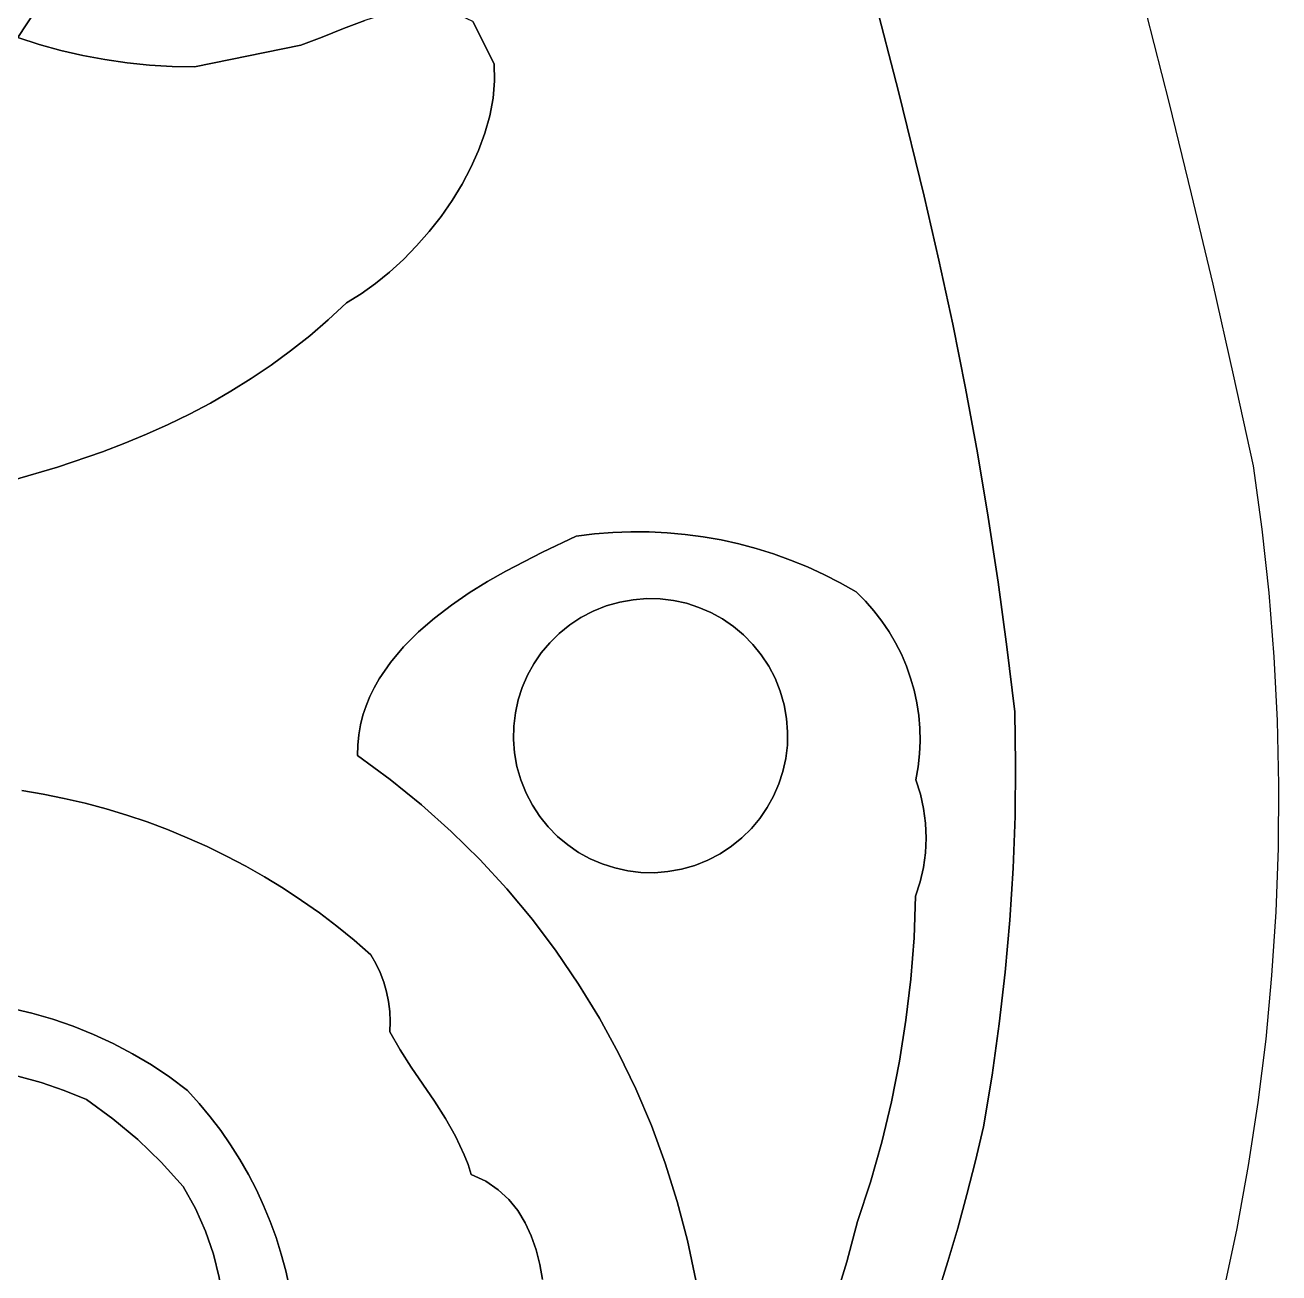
# Model space of a CAD drawing. Header units: inches. Extents: x 37.5 to 70.3, y 17.4 to 61.6.
# Drawn here: x 63.16 to 67.244, y 22.368 to 26.433 of the extents above; entities that cross this region are included whole.
import ezdxf

# ---------------------------------------------------------------- set-up
doc = ezdxf.new("R2010")
doc.units = ezdxf.units.IN
doc.layers.add('SURFACES_FOR_SKETCHUP', color=7, linetype='Continuous')

msp = doc.modelspace()

# ---------------------------------------------------------------- linework, layer by layer
at = {"layer": 'SURFACES_FOR_SKETCHUP'}
for points, invisible_edges in [([(63.8091, 27.4132), (63.0952, 27.3352), (63.1359, 26.3929)], 3), ([(63.8091, 27.4132), (63.1359, 26.3929), (63.2058, 26.3704)], 8), ([(63.2058, 26.3704), (63.2765, 26.3509), (63.8091, 27.4132)], 10), ([(63.3479, 26.3344), (63.8091, 27.4132), (63.2765, 26.3509)], 3), ([(63.3479, 26.3344), (63.4199, 26.3209), (63.8091, 27.4132)], 10), ([(63.4199, 26.3209), (63.4924, 26.3105), (63.8091, 27.4132)], 10), ([(63.4924, 26.3105), (63.5653, 26.3032), (63.8091, 27.4132)], 10), ([(63.6386, 26.299), (63.8091, 27.4132), (63.5653, 26.3032)], 3), ([(63.6386, 26.299), (63.712, 26.2979), (63.8091, 27.4132)], 10), ([(64.0581, 26.3678), (63.8091, 27.4132), (63.712, 26.2979)], 3), ([(63.8091, 27.4132), (64.0581, 26.3678), (64.305, 27.2265)], 11), ([(64.1279, 26.3942), (64.305, 27.2265), (64.0581, 26.3678)], 3), ([(64.305, 27.2265), (64.1279, 26.3942), (64.3325, 27.1936)], 3), ([(64.1972, 26.4223), (64.3325, 27.1936), (64.1279, 26.3942)], 3), ([(64.3325, 27.1936), (64.1972, 26.4223), (64.3629, 27.1637)], 3), ([(64.2662, 26.4488), (64.3629, 27.1637), (64.1972, 26.4223)], 3), ([(64.6883, 26.307), (64.884, 27.1169), (64.6179, 26.4447)], 3), ([(64.6883, 26.307), (65.8255, 26.8973), (64.884, 27.1169)], 11), ([(65.8255, 26.8973), (64.6883, 26.307), (65.9173, 26.5579)], 3), ([(64.6892, 26.2513), (65.9173, 26.5579), (64.6883, 26.307)], 3), ([(65.9173, 26.5579), (64.6892, 26.2513), (66.005, 26.2174)], 3), ([(66.005, 26.2174), (66.8126, 26.4709), (65.9173, 26.5579)], 3), ([(64.3353, 26.4706), (64.2662, 26.4488), (64.6577, 26.0813)], 10), ([(64.3699, 26.4787), (64.3353, 26.4706), (64.6735, 26.1381)], 10), ([(64.6577, 26.0813), (64.6735, 26.1381), (64.3353, 26.4706)], 10), ([(64.4047, 26.4843), (64.3699, 26.4787), (64.6841, 26.1949)], 10), ([(64.6735, 26.1381), (64.6841, 26.1949), (64.3699, 26.4787)], 10), ([(64.4396, 26.4871), (64.4047, 26.4843), (64.6841, 26.1949)], 10), ([(64.6841, 26.1949), (64.6892, 26.2513), (64.4396, 26.4871)], 10), ([(64.4747, 26.4867), (64.4396, 26.4871), (64.6892, 26.2513)], 10), ([(64.4747, 26.4867), (64.6892, 26.2513), (64.5101, 26.4827)], 3), ([(64.5101, 26.4827), (64.6892, 26.2513), (64.5457, 26.4746)], 3), ([(64.5817, 26.4621), (64.5457, 26.4746), (64.6883, 26.307)], 10), ([(64.6883, 26.307), (64.5457, 26.4746), (64.6892, 26.2513)], 3), ([(66.8126, 26.4709), (66.005, 26.2174), (66.8874, 26.1775)], 3), ([(64.2662, 26.4488), (64.1972, 26.4223), (64.6371, 26.0249)], 10), ([(64.6371, 26.0249), (64.6577, 26.0813), (64.2662, 26.4488)], 10), ([(64.6883, 26.307), (64.6179, 26.4447), (64.5817, 26.4621)], 8), ([(63.2058, 26.3704), (63.1359, 26.3929), (63.0617, 26.407)], 8), ([(63.2058, 26.3704), (63.0617, 26.407), (63.1164, 24.9501)], 11), ([(64.1279, 26.3942), (64.0581, 26.3678), (64.5148, 25.81)], 10), ([(64.1972, 26.4223), (64.1279, 26.3942), (64.5832, 25.9146)], 10), ([(64.5506, 25.8614), (64.5832, 25.9146), (64.1279, 26.3942)], 10), ([(64.5148, 25.81), (64.5506, 25.8614), (64.1279, 26.3942)], 10), ([(64.6121, 25.9692), (64.6371, 26.0249), (64.1972, 26.4223)], 10), ([(64.5832, 25.9146), (64.6121, 25.9692), (64.1972, 26.4223)], 10), ([(63.1164, 24.9501), (63.2656, 24.9934), (63.2058, 26.3704)], 10), ([(63.2765, 26.3509), (63.2058, 26.3704), (63.2656, 24.9934)], 10), ([(63.2656, 24.9934), (63.4121, 25.0432), (63.2765, 26.3509)], 10), ([(63.3479, 26.3344), (63.2765, 26.3509), (63.4121, 25.0432)], 10), ([(64.0581, 26.3678), (63.712, 26.2979), (64.2067, 25.5288)], 10), ([(64.4762, 25.7606), (64.5148, 25.81), (64.0581, 26.3678)], 10), ([(64.3472, 25.6289), (64.3919, 25.6697), (64.0581, 26.3678)], 10), ([(64.2541, 25.5581), (64.3011, 25.5915), (64.0581, 26.3678)], 10), ([(64.2067, 25.5288), (64.2541, 25.5581), (64.0581, 26.3678)], 10), ([(64.3919, 25.6697), (64.4351, 25.7138), (64.0581, 26.3678)], 10), ([(64.3011, 25.5915), (64.3472, 25.6289), (64.0581, 26.3678)], 10), ([(64.4351, 25.7138), (64.4762, 25.7606), (64.0581, 26.3678)], 10), ([(63.4121, 25.0432), (63.4842, 25.0709), (63.3479, 26.3344)], 10), ([(63.4199, 26.3209), (63.3479, 26.3344), (63.4842, 25.0709)], 10), ([(63.5554, 25.1004), (63.6257, 25.1321), (63.4199, 26.3209)], 10), ([(63.4842, 25.0709), (63.5554, 25.1004), (63.4199, 26.3209)], 10), ([(63.4924, 26.3105), (63.4199, 26.3209), (63.6257, 25.1321)], 10), ([(63.6951, 25.1659), (63.7634, 25.202), (63.4924, 26.3105)], 10), ([(63.6257, 25.1321), (63.6951, 25.1659), (63.4924, 26.3105)], 10), ([(63.5653, 26.3032), (63.4924, 26.3105), (63.7634, 25.202)], 10), ([(63.8305, 25.2406), (63.8965, 25.2816), (63.5653, 26.3032)], 10), ([(63.7634, 25.202), (63.8305, 25.2406), (63.5653, 26.3032)], 10), ([(63.6386, 26.299), (63.5653, 26.3032), (63.8965, 25.2816)], 10), ([(63.8965, 25.2816), (63.9613, 25.3253), (63.6386, 26.299)], 10), ([(63.712, 26.2979), (63.6386, 26.299), (63.9613, 25.3253)], 10), ([(64.0869, 25.4211), (64.1475, 25.4734), (63.712, 26.2979)], 10), ([(63.9613, 25.3253), (64.0248, 25.3718), (63.712, 26.2979)], 10), ([(64.0248, 25.3718), (64.0869, 25.4211), (63.712, 26.2979)], 10), ([(64.1475, 25.4734), (64.2067, 25.5288), (63.712, 26.2979)], 10), ([(64.6841, 26.1949), (66.005, 26.2174), (64.6892, 26.2513)], 3), ([(66.005, 26.2174), (64.6577, 26.0813), (66.0888, 25.8758)], 3), ([(64.6577, 26.0813), (66.005, 26.2174), (64.6735, 26.1381)], 3), ([(64.6735, 26.1381), (66.005, 26.2174), (64.6841, 26.1949)], 3), ([(66.0888, 25.8758), (66.8874, 26.1775), (66.005, 26.2174)], 3), ([(66.8874, 26.1775), (66.0888, 25.8758), (66.9597, 25.8835)], 3), ([(64.6371, 26.0249), (66.0888, 25.8758), (64.6577, 26.0813)], 3), ([(64.6121, 25.9692), (66.0888, 25.8758), (64.6371, 26.0249)], 3), ([(64.6121, 25.9692), (64.5832, 25.9146), (65.2514, 24.7795)], 10), ([(65.2514, 24.7795), (66.1367, 25.6678), (64.6121, 25.9692)], 11), ([(66.0888, 25.8758), (64.6121, 25.9692), (66.1367, 25.6678)], 3), ([(64.5832, 25.9146), (64.5506, 25.8614), (65.1924, 24.7823)], 10), ([(65.1924, 24.7823), (65.2514, 24.7795), (64.5832, 25.9146)], 10), ([(64.5506, 25.8614), (64.5148, 25.81), (65.1332, 24.7826)], 10), ([(65.1332, 24.7826), (65.1924, 24.7823), (64.5506, 25.8614)], 10), ([(66.1367, 25.6678), (66.9597, 25.8835), (66.0888, 25.8758)], 3), ([(66.1815, 25.4592), (66.9597, 25.8835), (66.1367, 25.6678)], 3), ([(66.9597, 25.8835), (66.1815, 25.4592), (67.0294, 25.5889)], 3), ([(64.5148, 25.81), (64.4762, 25.7606), (65.0146, 24.7757)], 10), ([(65.0739, 24.7804), (65.1332, 24.7826), (64.5148, 25.81)], 10), ([(65.0146, 24.7757), (65.0739, 24.7804), (64.5148, 25.81)], 10), ([(64.4762, 25.7606), (64.4351, 25.7138), (64.9554, 24.7684)], 10), ([(64.9554, 24.7684), (65.0146, 24.7757), (64.4762, 25.7606)], 10), ([(64.4351, 25.7138), (64.3919, 25.6697), (64.9554, 24.7684)], 10), ([(64.3919, 25.6697), (64.3472, 25.6289), (64.9554, 24.7684)], 10), ([(65.3102, 24.7741), (66.1367, 25.6678), (65.2514, 24.7795)], 3), ([(65.3686, 24.7663), (66.1367, 25.6678), (65.3102, 24.7741)], 3), ([(66.1367, 25.6678), (65.3686, 24.7663), (66.1815, 25.4592)], 3), ([(64.3011, 25.5915), (64.8447, 24.7159), (64.3472, 25.6289)], 3), ([(64.9554, 24.7684), (64.3472, 25.6289), (64.8447, 24.7159)], 3), ([(64.2541, 25.5581), (64.8447, 24.7159), (64.3011, 25.5915)], 3), ([(66.2232, 25.25), (67.0294, 25.5889), (66.1815, 25.4592)], 3), ([(67.0294, 25.5889), (66.2232, 25.25), (67.0965, 25.2936)], 3), ([(64.2541, 25.5581), (64.2067, 25.5288), (64.1475, 25.4734)], 8), ([(64.1475, 25.4734), (64.7261, 24.6544), (64.2541, 25.5581)], 11), ([(64.8447, 24.7159), (64.2541, 25.5581), (64.7261, 24.6544)], 3), ([(64.0869, 25.4211), (64.666, 24.6201), (64.1475, 25.4734)], 3), ([(64.7261, 24.6544), (64.1475, 25.4734), (64.666, 24.6201)], 3), ([(65.4267, 24.756), (66.1815, 25.4592), (65.3686, 24.7663)], 3), ([(65.4842, 24.7432), (66.1815, 25.4592), (65.4267, 24.756)], 3), ([(65.5412, 24.728), (66.1815, 25.4592), (65.4842, 24.7432)], 3), ([(66.1815, 25.4592), (65.5412, 24.728), (66.2232, 25.25)], 3), ([(64.0248, 25.3718), (64.6065, 24.5832), (64.0869, 25.4211)], 3), ([(64.666, 24.6201), (64.0869, 25.4211), (64.6065, 24.5832)], 3), ([(63.9613, 25.3253), (64.5486, 24.5436), (64.0248, 25.3718)], 3), ([(64.6065, 24.5832), (64.0248, 25.3718), (64.5486, 24.5436)], 3), ([(63.8965, 25.2816), (64.4931, 24.5013), (63.9613, 25.3253)], 3), ([(64.5486, 24.5436), (63.9613, 25.3253), (64.4931, 24.5013)], 3), ([(63.8305, 25.2406), (64.4409, 24.4562), (63.8965, 25.2816)], 3), ([(64.4931, 24.5013), (63.8965, 25.2816), (64.4409, 24.4562)], 3), ([(66.2617, 25.0401), (67.0965, 25.2936), (66.2232, 25.25)], 3), ([(67.0965, 25.2936), (66.2617, 25.0401), (67.1611, 24.9977)], 3), ([(63.7634, 25.202), (64.3929, 24.4082), (63.8305, 25.2406)], 3), ([(64.4409, 24.4562), (63.8305, 25.2406), (64.3929, 24.4082)], 3), ([(65.5975, 24.7104), (66.2232, 25.25), (65.5412, 24.728)], 3), ([(65.6531, 24.6904), (66.2232, 25.25), (65.5975, 24.7104)], 3), ([(66.2232, 25.25), (65.6531, 24.6904), (66.2617, 25.0401)], 3), ([(63.6951, 25.1659), (64.3929, 24.4082), (63.7634, 25.202)], 3), ([(63.6257, 25.1321), (64.35, 24.3571), (63.6951, 25.1659)], 3), ([(64.3929, 24.4082), (63.6951, 25.1659), (64.35, 24.3571)], 3), ([(63.5554, 25.1004), (64.313, 24.303), (63.6257, 25.1321)], 3), ([(64.35, 24.3571), (63.6257, 25.1321), (64.313, 24.303)], 3), ([(63.4842, 25.0709), (64.2971, 24.2747), (63.5554, 25.1004)], 3), ([(64.313, 24.303), (63.5554, 25.1004), (64.2971, 24.2747)], 3), ([(63.4121, 25.0432), (63.2656, 24.9934), (63.3559, 23.898)], 10), ([(63.3559, 23.898), (63.4236, 23.8799), (63.4121, 25.0432)], 10), ([(63.4842, 25.0709), (63.4121, 25.0432), (63.4908, 23.8596)], 10), ([(63.4236, 23.8799), (63.4908, 23.8596), (63.4121, 25.0432)], 10), ([(63.4908, 23.8596), (64.2707, 24.2158), (63.4842, 25.0709)], 11), ([(64.2829, 24.2457), (63.4842, 25.0709), (64.2707, 24.2158)], 3), ([(64.2971, 24.2747), (63.4842, 25.0709), (64.2829, 24.2457)], 3), ([(65.7079, 24.668), (66.2617, 25.0401), (65.6531, 24.6904)], 3), ([(65.7618, 24.6432), (66.2617, 25.0401), (65.7079, 24.668)], 3), ([(65.8147, 24.616), (66.2617, 25.0401), (65.7618, 24.6432)], 3), ([(66.2617, 25.0401), (65.8147, 24.616), (66.297, 24.8297)], 3), ([(66.2617, 25.0401), (66.297, 24.8297), (67.1611, 24.9977)], 10), ([(67.1898, 24.7907), (67.1611, 24.9977), (66.297, 24.8297)], 10), ([(63.2656, 24.9934), (63.1164, 24.9501), (63.2188, 23.9277)], 10), ([(63.2188, 23.9277), (63.2876, 23.9139), (63.2656, 24.9934)], 10), ([(63.2876, 23.9139), (63.3559, 23.898), (63.2656, 24.9934)], 10), ([(63.1497, 23.9392), (63.2188, 23.9277), (63.1164, 24.9501)], 10), ([(65.8666, 24.5865), (66.297, 24.8297), (65.8147, 24.616)], 3), ([(65.8969, 24.5564), (66.297, 24.8297), (65.8666, 24.5865)], 3), ([(65.925, 24.5247), (66.297, 24.8297), (65.8969, 24.5564)], 3), ([(66.297, 24.8297), (65.925, 24.5247), (66.3292, 24.6188)], 3), ([(66.297, 24.8297), (66.3292, 24.6188), (67.1898, 24.7907)], 10), ([(64.9554, 24.7684), (64.8447, 24.7159), (65.0104, 24.524)], 10), ([(64.9554, 24.7684), (65.0529, 24.5409), (65.0146, 24.7757)], 3), ([(64.9554, 24.7684), (65.0104, 24.524), (65.0529, 24.5409)], 9), ([(65.0146, 24.7757), (65.0968, 24.5535), (65.0739, 24.7804)], 3), ([(65.0968, 24.5535), (65.0146, 24.7757), (65.0529, 24.5409)], 3), ([(65.0739, 24.7804), (65.141, 24.5614), (65.1332, 24.7826)], 3), ([(65.141, 24.5614), (65.0739, 24.7804), (65.0968, 24.5535)], 3), ([(65.185, 24.5649), (65.1332, 24.7826), (65.141, 24.5614)], 3), ([(65.1332, 24.7826), (65.185, 24.5649), (65.1924, 24.7823)], 3), ([(65.2287, 24.5639), (65.1924, 24.7823), (65.185, 24.5649)], 3), ([(65.1924, 24.7823), (65.2287, 24.5639), (65.2514, 24.7795)], 3), ([(65.2717, 24.5587), (65.2514, 24.7795), (65.2287, 24.5639)], 3), ([(65.2514, 24.7795), (65.2717, 24.5587), (65.3102, 24.7741)], 3), ([(65.3138, 24.5495), (65.3102, 24.7741), (65.2717, 24.5587)], 3), ([(65.3102, 24.7741), (65.3138, 24.5495), (65.3686, 24.7663)], 3), ([(65.3546, 24.5363), (65.3686, 24.7663), (65.3138, 24.5495)], 3), ([(65.3686, 24.7663), (65.3546, 24.5363), (65.4267, 24.756)], 3), ([(65.3939, 24.5193), (65.4267, 24.756), (65.3546, 24.5363)], 3), ([(65.4267, 24.756), (65.3939, 24.5193), (65.4842, 24.7432)], 3), ([(67.2124, 24.5832), (67.1898, 24.7907), (66.3292, 24.6188)], 10), ([(64.8447, 24.7159), (64.7261, 24.6544), (64.9337, 24.479)], 10), ([(64.9337, 24.479), (64.9706, 24.5032), (64.8447, 24.7159)], 10), ([(64.9706, 24.5032), (65.0104, 24.524), (64.8447, 24.7159)], 10), ([(65.4315, 24.4986), (65.4842, 24.7432), (65.3939, 24.5193)], 3), ([(65.4842, 24.7432), (65.4315, 24.4986), (65.5412, 24.728)], 3), ([(65.4669, 24.4743), (65.5412, 24.728), (65.4315, 24.4986)], 3), ([(65.5412, 24.728), (65.4669, 24.4743), (65.5975, 24.7104)], 3), ([(65.5, 24.4467), (65.5975, 24.7104), (65.4669, 24.4743)], 3), ([(65.5975, 24.7104), (65.5, 24.4467), (65.6531, 24.6904)], 3), ([(65.6531, 24.6904), (65.5, 24.4467), (65.7079, 24.668)], 3), ([(64.666, 24.6201), (64.8689, 24.4211), (64.7261, 24.6544)], 3), ([(64.9337, 24.479), (64.7261, 24.6544), (64.8997, 24.4515)], 3), ([(64.8997, 24.4515), (64.7261, 24.6544), (64.8689, 24.4211)], 3), ([(65.5304, 24.4159), (65.7079, 24.668), (65.5, 24.4467)], 3), ([(65.7618, 24.6432), (65.7079, 24.668), (65.5304, 24.4159)], 10), ([(65.5304, 24.4159), (65.5579, 24.3819), (65.7618, 24.6432)], 10), ([(65.8147, 24.616), (65.7618, 24.6432), (65.5579, 24.3819)], 10), ([(64.6065, 24.5832), (64.8413, 24.388), (64.666, 24.6201)], 3), ([(64.8689, 24.4211), (64.666, 24.6201), (64.8413, 24.388)], 3), ([(65.5579, 24.3819), (65.5821, 24.345), (65.8147, 24.616)], 10), ([(65.8666, 24.5865), (65.8147, 24.616), (65.5821, 24.345)], 10), ([(65.9508, 24.4914), (66.3292, 24.6188), (65.925, 24.5247)], 3), ([(65.9743, 24.4567), (66.3292, 24.6188), (65.9508, 24.4914)], 3), ([(65.9954, 24.4207), (66.3292, 24.6188), (65.9743, 24.4567)], 3), ([(66.3292, 24.6188), (65.9954, 24.4207), (66.3582, 24.4074)], 3), ([(66.3292, 24.6188), (66.3582, 24.4074), (67.2124, 24.5832)], 10), ([(64.5486, 24.5436), (64.8171, 24.3526), (64.6065, 24.5832)], 3), ([(64.8413, 24.388), (64.6065, 24.5832), (64.8171, 24.3526)], 3), ([(65.0968, 24.5535), (65.0529, 24.5409), (65.3546, 24.5363)], 10), ([(65.0968, 24.5535), (65.2717, 24.5587), (65.141, 24.5614)], 3), ([(65.3138, 24.5495), (65.2717, 24.5587), (65.0968, 24.5535)], 10), ([(65.3546, 24.5363), (65.3138, 24.5495), (65.0968, 24.5535)], 10), ([(65.2287, 24.5639), (65.185, 24.5649), (65.141, 24.5614)], 8), ([(65.2287, 24.5639), (65.141, 24.5614), (65.2717, 24.5587)], 3), ([(65.8666, 24.5865), (65.5821, 24.345), (65.8969, 24.5564)], 3), ([(65.6028, 24.3052), (65.8969, 24.5564), (65.5821, 24.345)], 3), ([(65.8969, 24.5564), (65.6028, 24.3052), (65.925, 24.5247)], 3), ([(67.2289, 24.3755), (67.2124, 24.5832), (66.3582, 24.4074)], 10), ([(64.4931, 24.5013), (64.7964, 24.3151), (64.5486, 24.5436)], 3), ([(64.8171, 24.3526), (64.5486, 24.5436), (64.7964, 24.3151)], 3), ([(65.0529, 24.5409), (64.7964, 24.3151), (64.7747, 23.974)], 11), ([(65.0529, 24.5409), (64.7747, 23.974), (65.3939, 24.5193)], 11), ([(64.7747, 23.974), (65.0006, 23.7175), (65.3939, 24.5193)], 11), ([(64.7964, 24.3151), (65.0529, 24.5409), (64.8171, 24.3526)], 3), ([(65.0529, 24.5409), (65.0104, 24.524), (64.8171, 24.3526)], 10), ([(64.8171, 24.3526), (65.0104, 24.524), (64.8413, 24.388)], 3), ([(64.8413, 24.388), (65.0104, 24.524), (64.8689, 24.4211)], 3), ([(65.0104, 24.524), (64.9706, 24.5032), (64.8689, 24.4211)], 10), ([(65.5981, 23.9217), (65.3939, 24.5193), (65.0006, 23.7175)], 11), ([(65.3939, 24.5193), (65.3546, 24.5363), (65.0529, 24.5409)], 10), ([(65.3939, 24.5193), (65.6198, 24.2628), (65.4315, 24.4986)], 3), ([(65.6198, 24.2628), (65.3939, 24.5193), (65.5981, 23.9217)], 11), ([(65.925, 24.5247), (65.6028, 24.3052), (65.9508, 24.4914)], 3), ([(64.4409, 24.4562), (64.7794, 24.2757), (64.4931, 24.5013)], 3), ([(64.7964, 24.3151), (64.4931, 24.5013), (64.7794, 24.2757)], 3), ([(64.8997, 24.4515), (64.8689, 24.4211), (64.9706, 24.5032)], 10), ([(64.9706, 24.5032), (64.9337, 24.479), (64.8997, 24.4515)], 8), ([(65.6198, 24.2628), (65.6028, 24.3052), (65.4315, 24.4986)], 10), ([(65.4315, 24.4986), (65.6028, 24.3052), (65.4669, 24.4743)], 3), ([(65.4669, 24.4743), (65.6028, 24.3052), (65.5, 24.4467)], 3), ([(65.9508, 24.4914), (65.6028, 24.3052), (65.9743, 24.4567)], 3), ([(64.3929, 24.4082), (64.7661, 24.2349), (64.4409, 24.4562)], 3), ([(64.7794, 24.2757), (64.4409, 24.4562), (64.7661, 24.2349)], 3), ([(65.5304, 24.4159), (65.5, 24.4467), (65.5821, 24.345)], 10), ([(65.6028, 24.3052), (65.5821, 24.345), (65.5, 24.4467)], 10), ([(65.6198, 24.2628), (65.9743, 24.4567), (65.6028, 24.3052)], 3), ([(65.9743, 24.4567), (65.6198, 24.2628), (65.9954, 24.4207)], 3), ([(64.35, 24.3571), (64.7569, 24.1928), (64.3929, 24.4082)], 3), ([(64.7661, 24.2349), (64.3929, 24.4082), (64.7569, 24.1928)], 3), ([(65.5821, 24.345), (65.5579, 24.3819), (65.5304, 24.4159)], 8), ([(65.9954, 24.4207), (65.6198, 24.2628), (66.0142, 24.3835)], 3), ([(65.6324, 24.2188), (66.0142, 24.3835), (65.6198, 24.2628)], 3), ([(66.0142, 24.3835), (65.6324, 24.2188), (66.0305, 24.3452)], 3), ([(66.0142, 24.3835), (66.3582, 24.4074), (65.9954, 24.4207)], 3), ([(66.0305, 24.3452), (66.3582, 24.4074), (66.0142, 24.3835)], 3), ([(66.0443, 24.3061), (66.3582, 24.4074), (66.0305, 24.3452)], 3), ([(66.0556, 24.2661), (66.3582, 24.4074), (66.0443, 24.3061)], 3), ([(66.3582, 24.4074), (66.0556, 24.2661), (66.3841, 24.1956)], 3), ([(66.3582, 24.4074), (66.3841, 24.1956), (67.2289, 24.3755)], 10), ([(64.313, 24.303), (64.7569, 24.1928), (64.35, 24.3571)], 3), ([(66.0305, 24.3452), (65.6324, 24.2188), (66.0443, 24.3061)], 3), ([(67.2395, 24.1675), (67.2289, 24.3755), (66.3841, 24.1956)], 10), ([(64.2971, 24.2747), (64.7517, 24.1498), (64.313, 24.303)], 3), ([(64.7569, 24.1928), (64.313, 24.303), (64.7517, 24.1498)], 3), ([(64.7964, 24.3151), (64.7794, 24.2757), (64.7747, 23.974)], 10), ([(65.6403, 24.1747), (66.0443, 24.3061), (65.6324, 24.2188)], 3), ([(66.0443, 24.3061), (65.6403, 24.1747), (66.0556, 24.2661)], 3), ([(64.2829, 24.2457), (64.3487, 23.9759), (64.2971, 24.2747)], 3), ([(64.7517, 24.1498), (64.2971, 24.2747), (64.3487, 23.9759)], 11), ([(64.7794, 24.2757), (64.7661, 24.2349), (64.7621, 24.0179)], 10), ([(64.7621, 24.0179), (64.7747, 23.974), (64.7794, 24.2757)], 10), ([(65.5981, 23.9217), (65.6151, 23.961), (65.6198, 24.2628)], 10), ([(65.6324, 24.2188), (65.6198, 24.2628), (65.6151, 23.961)], 10), ([(66.0556, 24.2661), (65.6403, 24.1747), (66.0644, 24.2255)], 3), ([(66.0644, 24.2255), (66.3841, 24.1956), (66.0556, 24.2661)], 3), ([(64.2707, 24.2158), (64.3487, 23.9759), (64.2829, 24.2457)], 3), ([(64.7661, 24.2349), (64.7569, 24.1928), (64.7621, 24.0179)], 10), ([(66.0644, 24.2255), (65.6403, 24.1747), (66.0706, 24.1843)], 3), ([(66.0644, 24.2255), (66.0706, 24.1843), (66.3841, 24.1956)], 10), ([(63.5573, 23.8372), (64.2707, 24.2158), (63.4908, 23.8596)], 3), ([(64.2707, 24.2158), (63.5573, 23.8372), (64.2605, 24.185)], 3), ([(63.6232, 23.8126), (64.2605, 24.185), (63.5573, 23.8372)], 3), ([(64.2605, 24.185), (63.6232, 23.8126), (64.2524, 24.1535)], 3), ([(64.2524, 24.1535), (64.3487, 23.9759), (64.2605, 24.185)], 3), ([(64.2605, 24.185), (64.3487, 23.9759), (64.2707, 24.2158)], 3), ([(64.7517, 24.1498), (64.7542, 24.0621), (64.7569, 24.1928)], 3), ([(64.7621, 24.0179), (64.7569, 24.1928), (64.7542, 24.0621)], 3), ([(65.6151, 23.961), (65.6283, 24.0019), (65.6324, 24.2188)], 10), ([(65.6283, 24.0019), (65.6376, 24.0439), (65.6324, 24.2188)], 10), ([(65.6324, 24.2188), (65.6376, 24.0439), (65.6403, 24.1747)], 3), ([(65.6437, 24.1306), (66.0706, 24.1843), (65.6403, 24.1747)], 3), ([(66.0706, 24.1843), (65.6437, 24.1306), (66.0742, 24.1427)], 3), ([(66.0706, 24.1843), (66.0742, 24.1427), (66.3841, 24.1956)], 10), ([(66.0742, 24.1427), (66.075, 24.1008), (66.3841, 24.1956)], 10), ([(66.3864, 24.0258), (66.3841, 24.1956), (66.075, 24.1008)], 10), ([(66.3841, 24.1956), (66.3864, 24.0258), (67.2395, 24.1675)], 10), ([(64.2524, 24.1535), (63.6232, 23.8126), (64.2466, 24.121)], 3), ([(64.2466, 24.121), (64.3487, 23.9759), (64.2524, 24.1535)], 3), ([(64.7517, 24.1498), (64.3487, 23.9759), (64.7508, 24.1061)], 3), ([(64.7517, 24.1498), (64.7508, 24.1061), (64.7542, 24.0621)], 8), ([(65.6428, 24.0869), (65.6403, 24.1747), (65.6376, 24.0439)], 3), ([(65.6428, 24.0869), (65.6437, 24.1306), (65.6403, 24.1747)], 8), ([(66.0742, 24.1427), (65.6437, 24.1306), (66.075, 24.1008)], 3), ([(67.244, 23.9595), (67.2395, 24.1675), (66.3864, 24.0258)], 10), ([(63.6883, 23.7859), (64.2466, 24.121), (63.6232, 23.8126)], 3), ([(64.2466, 24.121), (63.6883, 23.7859), (64.2432, 24.0877)], 3), ([(64.2466, 24.121), (64.2432, 24.0877), (64.3487, 23.9759)], 10), ([(64.4507, 23.8934), (64.7508, 24.1061), (64.3487, 23.9759)], 3), ([(64.7508, 24.1061), (64.4507, 23.8934), (64.7542, 24.0621)], 3), ([(65.6437, 24.1306), (65.6428, 24.0869), (66.075, 24.1008)], 10), ([(66.0732, 24.0587), (66.075, 24.1008), (65.6428, 24.0869)], 10), ([(66.075, 24.1008), (66.0732, 24.0587), (66.3864, 24.0258)], 10), ([(63.7526, 23.7571), (64.2432, 24.0877), (63.6883, 23.7859)], 3), ([(64.2432, 24.0877), (63.7526, 23.7571), (64.2423, 24.0536)], 3), ([(64.2423, 24.0536), (64.3487, 23.9759), (64.2432, 24.0877)], 2), ([(64.7542, 24.0621), (64.4507, 23.8934), (64.7621, 24.0179)], 3), ([(65.6428, 24.0869), (65.6376, 24.0439), (66.0687, 24.0166)], 10), ([(66.0687, 24.0166), (66.0732, 24.0587), (65.6428, 24.0869)], 10), ([(66.0732, 24.0587), (66.0687, 24.0166), (66.3864, 24.0258)], 10), ([(63.816, 23.7262), (64.2423, 24.0536), (63.7526, 23.7571)], 3), ([(63.8786, 23.6932), (64.2423, 24.0536), (63.816, 23.7262)], 3), ([(63.9401, 23.6582), (64.2423, 24.0536), (63.8786, 23.6932)], 3), ([(64.0007, 23.621), (64.2423, 24.0536), (63.9401, 23.6582)], 3), ([(64.2423, 24.0536), (64.0007, 23.621), (64.3487, 23.9759)], 3), ([(64.5482, 23.8063), (64.7621, 24.0179), (64.4507, 23.8934)], 3), ([(64.7621, 24.0179), (64.5482, 23.8063), (64.7747, 23.974)], 3), ([(65.6376, 24.0439), (65.6283, 24.0019), (66.0613, 23.9745)], 10), ([(66.0613, 23.9745), (66.0687, 24.0166), (65.6376, 24.0439)], 10), ([(66.0687, 24.0166), (66.0613, 23.9745), (66.076, 23.9281)], 8), ([(66.076, 23.9281), (66.3864, 24.0258), (66.0687, 24.0166)], 11), ([(66.3864, 24.0258), (66.076, 23.9281), (66.3844, 23.8561)], 3), ([(66.3864, 24.0258), (66.3844, 23.8561), (67.244, 23.9595)], 10), ([(64.0602, 23.5818), (64.3487, 23.9759), (64.0007, 23.621)], 3), ([(64.1186, 23.5406), (64.3487, 23.9759), (64.0602, 23.5818)], 3), ([(64.3487, 23.9759), (64.1186, 23.5406), (64.4507, 23.8934)], 3), ([(65.6283, 24.0019), (65.6151, 23.961), (66.0613, 23.9745)], 10), ([(66.076, 23.9281), (66.0613, 23.9745), (65.6151, 23.961)], 10), ([(63.1497, 23.9392), (63.043, 23.2428), (63.2188, 23.9277)], 3), ([(64.7747, 23.974), (64.5482, 23.8063), (64.7917, 23.9315)], 3), ([(64.7747, 23.974), (64.7917, 23.9315), (64.963, 23.7382)], 10), ([(65.0006, 23.7175), (64.7747, 23.974), (64.963, 23.7382)], 3), ([(65.6151, 23.961), (65.5981, 23.9217), (66.0864, 23.8808)], 10), ([(66.0864, 23.8808), (66.076, 23.9281), (65.6151, 23.961)], 10), ([(67.2425, 23.7516), (67.244, 23.9595), (66.3844, 23.8561)], 10), ([(63.1127, 23.2303), (63.2188, 23.9277), (63.043, 23.2428)], 3), ([(63.2188, 23.9277), (63.1127, 23.2303), (63.2876, 23.9139)], 3), ([(63.1817, 23.2143), (63.2876, 23.9139), (63.1127, 23.2303)], 3), ([(63.2876, 23.9139), (63.1817, 23.2143), (63.3559, 23.898)], 3), ([(63.3559, 23.898), (63.1817, 23.2143), (63.4236, 23.8799)], 3), ([(64.1758, 23.4973), (64.4507, 23.8934), (64.1186, 23.5406)], 3), ([(64.4507, 23.8934), (64.1758, 23.4973), (64.5482, 23.8063)], 3), ([(64.7917, 23.9315), (64.5482, 23.8063), (64.8124, 23.8918)], 3), ([(64.9276, 23.7624), (64.7917, 23.9315), (64.8945, 23.79)], 3), ([(64.963, 23.7382), (64.7917, 23.9315), (64.9276, 23.7624)], 3), ([(64.7917, 23.9315), (64.8124, 23.8918), (64.8945, 23.79)], 10), ([(65.3416, 23.6958), (65.5981, 23.9217), (65.0006, 23.7175)], 11), ([(65.5981, 23.9217), (65.3416, 23.6958), (65.5774, 23.8842)], 3), ([(65.5981, 23.9217), (65.5774, 23.8842), (66.0924, 23.7368)], 10), ([(66.0926, 23.833), (66.0864, 23.8808), (65.5981, 23.9217)], 10), ([(66.0946, 23.7849), (66.0926, 23.833), (65.5981, 23.9217)], 10), ([(66.0924, 23.7368), (66.0946, 23.7849), (65.5981, 23.9217)], 10), ([(66.0864, 23.8808), (66.3844, 23.8561), (66.076, 23.9281)], 3), ([(63.2497, 23.1947), (63.4236, 23.8799), (63.1817, 23.2143)], 3), ([(63.4236, 23.8799), (63.2497, 23.1947), (63.4908, 23.8596)], 3), ([(63.3167, 23.1717), (63.4908, 23.8596), (63.2497, 23.1947)], 3), ([(63.4908, 23.8596), (63.3167, 23.1717), (63.5573, 23.8372)], 3), ([(64.641, 23.7148), (64.8124, 23.8918), (64.5482, 23.8063)], 3), ([(64.8124, 23.8918), (64.641, 23.7148), (64.8366, 23.8548)], 3), ([(64.8366, 23.8548), (64.641, 23.7148), (64.8641, 23.8209)], 3), ([(64.8641, 23.8209), (64.8945, 23.79), (64.8124, 23.8918)], 10), ([(64.8124, 23.8918), (64.8366, 23.8548), (64.8641, 23.8209)], 8), ([(65.3416, 23.6958), (65.3841, 23.7128), (65.5774, 23.8842)], 10), ([(65.5774, 23.8842), (65.3841, 23.7128), (65.5532, 23.8487)], 3), ([(65.5774, 23.8842), (65.5532, 23.8487), (66.0754, 23.6418)], 10), ([(66.0754, 23.6418), (66.086, 23.689), (65.5774, 23.8842)], 10), ([(66.086, 23.689), (66.0924, 23.7368), (65.5774, 23.8842)], 10), ([(66.0926, 23.833), (66.3844, 23.8561), (66.0864, 23.8808)], 3), ([(66.0926, 23.833), (66.0946, 23.7849), (66.3844, 23.8561)], 10), ([(66.3781, 23.6866), (66.3844, 23.8561), (66.0946, 23.7849)], 10), ([(66.3844, 23.8561), (66.3781, 23.6866), (67.2425, 23.7516)], 10), ([(63.5573, 23.8372), (63.3167, 23.1717), (63.6232, 23.8126)], 3), ([(63.3825, 23.1452), (63.6232, 23.8126), (63.3167, 23.1717)], 3), ([(63.6232, 23.8126), (63.3825, 23.1452), (63.6883, 23.7859)], 3), ([(64.729, 23.619), (64.8641, 23.8209), (64.641, 23.7148)], 3), ([(64.8641, 23.8209), (64.729, 23.619), (64.8945, 23.79)], 3), ([(65.5532, 23.8487), (65.3841, 23.7128), (65.5256, 23.8157)], 3), ([(65.3841, 23.7128), (65.4239, 23.7335), (65.5256, 23.8157)], 10), ([(65.4948, 23.7852), (65.5256, 23.8157), (65.4239, 23.7335)], 10), ([(65.5256, 23.8157), (65.4948, 23.7852), (66.0606, 23.5954)], 10), ([(65.5532, 23.8487), (65.5256, 23.8157), (66.0606, 23.5954)], 10), ([(66.0606, 23.5954), (66.0754, 23.6418), (65.5532, 23.8487)], 10), ([(63.447, 23.1153), (63.6883, 23.7859), (63.3825, 23.1452)], 3), ([(63.6883, 23.7859), (63.447, 23.1153), (63.7526, 23.7571)], 3), ([(64.2318, 23.452), (64.5482, 23.8063), (64.1758, 23.4973)], 3), ([(64.2865, 23.4047), (64.5482, 23.8063), (64.2318, 23.452)], 3), ([(64.5482, 23.8063), (64.2865, 23.4047), (64.641, 23.7148)], 3), ([(64.8945, 23.79), (64.729, 23.619), (64.9276, 23.7624)], 3), ([(65.4239, 23.7335), (65.4608, 23.7578), (65.4948, 23.7852)], 8), ([(65.4948, 23.7852), (65.4608, 23.7578), (66.0554, 23.4602)], 10), ([(66.0554, 23.4602), (66.0606, 23.5954), (65.4948, 23.7852)], 10), ([(66.0946, 23.7849), (66.0924, 23.7368), (66.3781, 23.6866)], 10), ([(63.7526, 23.7571), (63.447, 23.1153), (63.816, 23.7262)], 3), ([(64.8121, 23.5193), (64.9276, 23.7624), (64.729, 23.619)], 3), ([(64.9276, 23.7624), (64.8121, 23.5193), (64.963, 23.7382)], 3), ([(64.963, 23.7382), (64.8121, 23.5193), (65.0006, 23.7175)], 3), ([(65.4239, 23.7335), (65.3841, 23.7128), (66.0448, 23.3254)], 10), ([(65.4608, 23.7578), (65.4239, 23.7335), (66.0448, 23.3254)], 10), ([(66.0448, 23.3254), (66.0554, 23.4602), (65.4608, 23.7578)], 10), ([(66.0924, 23.7368), (66.086, 23.689), (66.3781, 23.6866)], 10), ([(67.2425, 23.7516), (66.3781, 23.6866), (67.2349, 23.5439)], 3), ([(63.51, 23.0821), (63.816, 23.7262), (63.447, 23.1153)], 3), ([(63.816, 23.7262), (63.51, 23.0821), (63.8786, 23.6932)], 3), ([(63.5714, 23.0455), (63.8786, 23.6932), (63.51, 23.0821)], 3), ([(63.8786, 23.6932), (63.5714, 23.0455), (63.9401, 23.6582)], 3), ([(64.3027, 23.376), (64.641, 23.7148), (64.2865, 23.4047)], 3), ([(64.641, 23.7148), (64.3027, 23.376), (64.729, 23.619)], 3), ([(65.0006, 23.7175), (64.8121, 23.5193), (65.0399, 23.7005)], 3), ([(64.8901, 23.4158), (65.0399, 23.7005), (64.8121, 23.5193)], 3), ([(65.0399, 23.7005), (64.8901, 23.4158), (65.0807, 23.6873)], 3), ([(65.0006, 23.7175), (65.0399, 23.7005), (65.3416, 23.6958)], 10), ([(65.0399, 23.7005), (65.0807, 23.6873), (65.2977, 23.6833)], 10), ([(65.2977, 23.6833), (65.3416, 23.6958), (65.0399, 23.7005)], 10), ([(65.3416, 23.6958), (65.0926, 23.0842), (65.3841, 23.7128)], 3), ([(65.3841, 23.7128), (65.0926, 23.0842), (66.029, 23.1912)], 11), ([(65.2977, 23.6833), (65.0926, 23.0842), (65.3416, 23.6958)], 3), ([(66.029, 23.1912), (66.0448, 23.3254), (65.3841, 23.7128)], 10), ([(66.086, 23.689), (66.0754, 23.6418), (66.3781, 23.6866)], 10), ([(63.9401, 23.6582), (63.5714, 23.0455), (64.0007, 23.621)], 3), ([(65.0807, 23.6873), (64.8901, 23.4158), (65.1228, 23.678)], 3), ([(64.9629, 23.3086), (65.1228, 23.678), (64.8901, 23.4158)], 3), ([(65.1228, 23.678), (64.9629, 23.3086), (65.1658, 23.6728)], 3), ([(65.1658, 23.6728), (64.9629, 23.3086), (65.2095, 23.6719)], 3), ([(65.0305, 23.198), (65.2095, 23.6719), (64.9629, 23.3086)], 3), ([(65.2535, 23.6753), (65.0305, 23.198), (65.2977, 23.6833)], 3), ([(65.0926, 23.0842), (65.2977, 23.6833), (65.0305, 23.198)], 3), ([(65.2095, 23.6719), (65.0305, 23.198), (65.2535, 23.6753)], 3), ([(65.0807, 23.6873), (65.1228, 23.678), (65.2977, 23.6833)], 10), ([(65.2977, 23.6833), (65.1228, 23.678), (65.2535, 23.6753)], 3), ([(65.1658, 23.6728), (65.2535, 23.6753), (65.1228, 23.678)], 3), ([(65.1658, 23.6728), (65.2095, 23.6719), (65.2535, 23.6753)], 8), ([(66.3674, 23.5173), (66.3781, 23.6866), (66.0754, 23.6418)], 10), ([(66.3674, 23.5173), (67.2349, 23.5439), (66.3781, 23.6866)], 3), ([(63.6311, 23.0056), (64.0007, 23.621), (63.5714, 23.0455)], 3), ([(64.0007, 23.621), (63.6311, 23.0056), (64.0602, 23.5818)], 3), ([(64.3165, 23.3462), (64.729, 23.619), (64.3027, 23.376)], 3), ([(64.328, 23.3156), (64.729, 23.619), (64.3165, 23.3462)], 3), ([(64.729, 23.619), (64.328, 23.3156), (64.8121, 23.5193)], 3), ([(66.0754, 23.6418), (66.0606, 23.5954), (66.3674, 23.5173)], 10), ([(63.6889, 22.9625), (64.0602, 23.5818), (63.6311, 23.0056)], 3), ([(64.0602, 23.5818), (63.6889, 22.9625), (64.1186, 23.5406)], 3), ([(66.0554, 23.4602), (66.3674, 23.5173), (66.0606, 23.5954)], 3), ([(64.1186, 23.5406), (63.6889, 22.9625), (64.1758, 23.4973)], 3), ([(67.2214, 23.3365), (67.2349, 23.5439), (66.3674, 23.5173)], 10), ([(64.1758, 23.4973), (63.6889, 22.9625), (64.2318, 23.452)], 3), ([(64.337, 23.2842), (64.8121, 23.5193), (64.328, 23.3156)], 3), ([(64.3437, 23.2522), (64.8121, 23.5193), (64.337, 23.2842)], 3), ([(64.8121, 23.5193), (64.3437, 23.2522), (64.8901, 23.4158)], 3), ([(66.3674, 23.5173), (66.0554, 23.4602), (66.3524, 23.3483)], 3), ([(66.3524, 23.3483), (67.2214, 23.3365), (66.3674, 23.5173)], 3), ([(63.727, 22.9203), (64.2318, 23.452), (63.6889, 22.9625)], 3), ([(64.2318, 23.452), (63.727, 22.9203), (64.3494, 23.1869)], 11), ([(64.337, 23.2842), (64.2318, 23.452), (64.3437, 23.2522)], 3), ([(64.2865, 23.4047), (64.2318, 23.452), (64.3027, 23.376)], 2), ([(64.3165, 23.3462), (64.3027, 23.376), (64.2318, 23.452)], 10), ([(64.337, 23.2842), (64.328, 23.3156), (64.2318, 23.452)], 10), ([(64.3165, 23.3462), (64.2318, 23.452), (64.328, 23.3156)], 3), ([(64.3437, 23.2522), (64.2318, 23.452), (64.3478, 23.2197)], 3), ([(64.3478, 23.2197), (64.2318, 23.452), (64.3494, 23.1869)], 3), ([(66.0448, 23.3254), (66.3524, 23.3483), (66.0554, 23.4602)], 3), ([(64.3478, 23.2197), (64.8901, 23.4158), (64.3437, 23.2522)], 3), ([(64.3817, 23.0947), (64.8901, 23.4158), (64.3478, 23.2197)], 11), ([(64.4178, 23.0378), (64.8901, 23.4158), (64.3817, 23.0947)], 3), ([(64.8901, 23.4158), (64.4178, 23.0378), (64.9629, 23.3086)], 3), ([(66.029, 23.1912), (66.3331, 23.1798), (66.0448, 23.3254)], 3), ([(66.3524, 23.3483), (66.0448, 23.3254), (66.3331, 23.1798)], 3), ([(66.3331, 23.1798), (67.2019, 23.1297), (66.3524, 23.3483)], 3), ([(67.2214, 23.3365), (66.3524, 23.3483), (67.2019, 23.1297)], 3), ([(64.4929, 22.927), (64.9629, 23.3086), (64.4178, 23.0378)], 3), ([(64.9629, 23.3086), (64.4929, 22.927), (65.0305, 23.198)], 3), ([(63.1127, 23.2303), (63.1366, 23.0091), (63.1817, 23.2143)], 3), ([(63.1817, 23.2143), (63.1366, 23.0091), (63.2497, 23.1947)], 3), ([(64.3494, 23.1869), (64.3817, 23.0947), (64.3478, 23.2197)], 3), ([(63.2124, 22.9881), (63.2497, 23.1947), (63.1366, 23.0091)], 3), ([(63.2497, 23.1947), (63.2124, 22.9881), (63.3167, 23.1717)], 3), ([(63.287, 22.9626), (63.3167, 23.1717), (63.2124, 22.9881)], 3), ([(63.3167, 23.1717), (63.287, 22.9626), (63.3825, 23.1452)], 3), ([(64.3484, 23.1539), (64.3494, 23.1869), (63.727, 22.9203)], 10), ([(64.3494, 23.1869), (64.3484, 23.1539), (64.3817, 23.0947)], 8), ([(64.5289, 22.871), (65.0305, 23.198), (64.4929, 22.927)], 3), ([(65.0305, 23.198), (64.5289, 22.871), (65.0926, 23.0842)], 3), ([(65.1492, 22.9674), (66.029, 23.1912), (65.0926, 23.0842)], 3), ([(66.029, 23.1912), (65.1492, 22.9674), (66.0079, 23.0579)], 3), ([(66.0079, 23.0579), (66.3095, 23.0117), (66.029, 23.1912)], 3), ([(66.3331, 23.1798), (66.029, 23.1912), (66.3095, 23.0117)], 3), ([(66.3095, 23.0117), (67.1765, 22.9234), (66.3331, 23.1798)], 3), ([(67.2019, 23.1297), (66.3331, 23.1798), (67.1765, 22.9234)], 3), ([(63.3601, 22.9326), (63.3825, 23.1452), (63.287, 22.9626)], 3), ([(63.3825, 23.1452), (63.3601, 22.9326), (63.447, 23.1153)], 3), ([(63.727, 22.9203), (63.7632, 22.8766), (64.3484, 23.1539)], 10), ([(63.7632, 22.8766), (63.7973, 22.8315), (64.3484, 23.1539)], 10), ([(63.7973, 22.8315), (63.8294, 22.7851), (64.3484, 23.1539)], 10), ([(64.3817, 23.0947), (64.3484, 23.1539), (63.8294, 22.7851)], 10), ([(63.447, 23.1153), (63.3601, 22.9326), (63.51, 23.0821)], 3), ([(63.4461, 22.8703), (63.51, 23.0821), (63.3601, 22.9326)], 3), ([(63.51, 23.0821), (63.4461, 22.8703), (63.5714, 23.0455)], 3), ([(64.3817, 23.0947), (63.8294, 22.7851), (63.8595, 22.7374)], 9), ([(64.3817, 23.0947), (63.8595, 22.7374), (64.4178, 23.0378)], 3), ([(64.5619, 22.8134), (65.0926, 23.0842), (64.5289, 22.871)], 3), ([(64.5905, 22.753), (65.0926, 23.0842), (64.5619, 22.8134)], 3), ([(64.7007, 22.639), (65.0926, 23.0842), (64.5905, 22.753)], 11), ([(65.0926, 23.0842), (64.7007, 22.639), (65.1492, 22.9674)], 3), ([(63.5714, 23.0455), (63.4461, 22.8703), (63.6311, 23.0056)], 3), ([(63.8874, 22.6886), (64.4178, 23.0378), (63.8595, 22.7374)], 3), ([(63.9132, 22.6387), (64.4178, 23.0378), (63.8874, 22.6886)], 3), ([(64.4178, 23.0378), (63.9132, 22.6387), (64.4929, 22.927)], 3), ([(65.2001, 22.8478), (66.0079, 23.0579), (65.1492, 22.9674)], 3), ([(66.0079, 23.0579), (65.2001, 22.8478), (65.9816, 22.9254)], 3), ([(65.9816, 22.9254), (66.3095, 23.0117), (66.0079, 23.0579)], 3), ([(63.2124, 22.9881), (63.1366, 23.0091), (63.2098, 21.3684)], 10), ([(63.1595, 21.3536), (63.2098, 21.3684), (63.1366, 23.0091)], 10), ([(63.5274, 22.8021), (63.6311, 23.0056), (63.4461, 22.8703)], 3), ([(63.6311, 23.0056), (63.5274, 22.8021), (63.6889, 22.9625)], 3), ([(66.3095, 23.0117), (65.9816, 22.9254), (66.2817, 22.8443)], 3), ([(66.2817, 22.8443), (67.145, 22.7179), (66.3095, 23.0117)], 3), ([(67.1765, 22.9234), (66.3095, 23.0117), (67.145, 22.7179)], 3), ([(63.5274, 22.8021), (63.2124, 22.9881), (63.2098, 21.3684)], 11), ([(63.5274, 22.8021), (63.4461, 22.8703), (63.2124, 22.9881)], 10), ([(63.287, 22.9626), (63.2124, 22.9881), (63.4461, 22.8703)], 10), ([(63.3601, 22.9326), (63.287, 22.9626), (63.4461, 22.8703)], 2), ([(63.727, 22.9203), (63.6889, 22.9625), (63.5274, 22.8021)], 10), ([(64.7354, 22.607), (65.1492, 22.9674), (64.7007, 22.639)], 3), ([(65.1492, 22.9674), (64.7354, 22.607), (65.2001, 22.8478)], 3), ([(63.5274, 22.8021), (63.6036, 22.7283), (63.727, 22.9203)], 10), ([(63.7632, 22.8766), (63.727, 22.9203), (63.6036, 22.7283)], 10), ([(63.9368, 22.5877), (64.4929, 22.927), (63.9132, 22.6387)], 3), ([(64.4929, 22.927), (63.9368, 22.5877), (64.5289, 22.871)], 3), ([(65.9816, 22.9254), (65.2001, 22.8478), (65.9501, 22.7941)], 3), ([(65.9816, 22.9254), (65.9501, 22.7941), (66.2557, 22.7335)], 10), ([(66.2557, 22.7335), (66.2817, 22.8443), (65.9816, 22.9254)], 10), ([(63.7632, 22.8766), (63.6036, 22.7283), (63.7973, 22.8315)], 3), ([(63.6744, 22.6491), (63.7973, 22.8315), (63.6036, 22.7283)], 3), ([(63.7973, 22.8315), (63.6744, 22.6491), (63.8294, 22.7851)], 3), ([(63.9582, 22.5357), (64.5289, 22.871), (63.9368, 22.5877)], 3), ([(64.5289, 22.871), (63.9582, 22.5357), (64.5619, 22.8134)], 3), ([(64.7647, 22.571), (65.2001, 22.8478), (64.7354, 22.607)], 3), ([(65.2001, 22.8478), (64.7647, 22.571), (65.2451, 22.7255)], 3), ([(65.2451, 22.7255), (65.9501, 22.7941), (65.2001, 22.8478)], 3), ([(66.2557, 22.7335), (67.1076, 22.5132), (66.2817, 22.8443)], 3), ([(67.145, 22.7179), (66.2817, 22.8443), (67.1076, 22.5132)], 3), ([(63.2098, 21.3684), (63.2593, 21.3856), (63.5274, 22.8021)], 10), ([(63.2593, 21.3856), (63.7976, 22.0437), (63.5274, 22.8021)], 11), ([(63.8083, 22.198), (63.8034, 22.2756), (63.5274, 22.8021)], 10), ([(63.8083, 22.198), (63.5274, 22.8021), (63.8063, 22.1206)], 3), ([(63.8034, 22.2756), (63.7917, 22.3529), (63.5274, 22.8021)], 10), ([(63.6036, 22.7283), (63.5274, 22.8021), (63.7917, 22.3529)], 10), ([(63.8063, 22.1206), (63.5274, 22.8021), (63.7976, 22.0437)], 3), ([(64.5619, 22.8134), (63.9582, 22.5357), (64.5905, 22.753)], 3), ([(65.9134, 22.664), (65.9501, 22.7941), (65.2451, 22.7255)], 10), ([(65.9501, 22.7941), (65.9134, 22.664), (66.2277, 22.6233)], 10), ([(66.2277, 22.6233), (66.2557, 22.7335), (65.9501, 22.7941)], 10), ([(63.8294, 22.7851), (63.6744, 22.6491), (63.8595, 22.7374)], 3), ([(63.9774, 22.4829), (64.5905, 22.753), (63.9582, 22.5357)], 3), ([(64.5905, 22.753), (63.9774, 22.4829), (64.6026, 22.7215)], 3), ([(64.6026, 22.7215), (64.6601, 22.6665), (64.5905, 22.753)], 3), ([(64.7007, 22.639), (64.5905, 22.753), (64.6601, 22.6665)], 3), ([(63.6744, 22.6491), (63.6036, 22.7283), (63.7144, 22.5779)], 2), ([(63.7473, 22.5045), (63.7144, 22.5779), (63.6036, 22.7283)], 10), ([(63.7917, 22.3529), (63.773, 22.4293), (63.6036, 22.7283)], 10), ([(63.7473, 22.5045), (63.6036, 22.7283), (63.773, 22.4293)], 3), ([(63.7144, 22.5779), (63.8595, 22.7374), (63.6744, 22.6491)], 3), ([(63.8595, 22.7374), (63.7144, 22.5779), (63.8874, 22.6886)], 3), ([(64.6026, 22.7215), (63.9774, 22.4829), (64.6131, 22.6889)], 3), ([(64.6026, 22.7215), (64.6131, 22.6889), (64.6601, 22.6665)], 8), ([(64.7889, 22.5313), (65.2451, 22.7255), (64.7647, 22.571)], 3), ([(64.8086, 22.4886), (65.2451, 22.7255), (64.7889, 22.5313)], 3), ([(65.2451, 22.7255), (64.8086, 22.4886), (65.2842, 22.6008)], 3), ([(65.2842, 22.6008), (65.9134, 22.664), (65.2451, 22.7255)], 3), ([(66.2277, 22.6233), (67.1076, 22.5132), (66.2557, 22.7335)], 3), ([(63.8874, 22.6886), (63.7144, 22.5779), (63.9132, 22.6387)], 3), ([(63.9943, 22.4293), (64.6131, 22.6889), (63.9774, 22.4829)], 3), ([(64.0089, 22.3749), (64.6131, 22.6889), (63.9943, 22.4293)], 3), ([(64.0212, 22.3198), (64.6131, 22.6889), (64.0089, 22.3749)], 3), ([(64.0311, 22.2641), (64.6131, 22.6889), (64.0212, 22.3198)], 3), ([(64.6131, 22.6889), (64.0311, 22.2641), (64.8242, 22.4433)], 11), ([(64.8086, 22.4886), (64.7889, 22.5313), (64.6131, 22.6889)], 10), ([(64.6131, 22.6889), (64.7647, 22.571), (64.6601, 22.6665)], 3), ([(64.8242, 22.4433), (64.8086, 22.4886), (64.6131, 22.6889)], 10), ([(64.7647, 22.571), (64.6131, 22.6889), (64.7889, 22.5313)], 3), ([(63.7473, 22.5045), (63.9132, 22.6387), (63.7144, 22.5779)], 3), ([(63.9132, 22.6387), (63.7473, 22.5045), (63.9368, 22.5877)], 3), ([(64.7007, 22.639), (64.6601, 22.6665), (64.7354, 22.607)], 2), ([(64.7647, 22.571), (64.7354, 22.607), (64.6601, 22.6665)], 10), ([(65.9134, 22.664), (65.2842, 22.6008), (65.8715, 22.5353)], 3), ([(65.9134, 22.664), (65.8715, 22.5353), (66.1978, 22.5137)], 10), ([(66.1978, 22.5137), (66.2277, 22.6233), (65.9134, 22.664)], 10), ([(63.9368, 22.5877), (63.7473, 22.5045), (63.9582, 22.5357)], 3), ([(64.8242, 22.4433), (65.2842, 22.6008), (64.8086, 22.4886)], 3), ([(64.8362, 22.3958), (65.2842, 22.6008), (64.8242, 22.4433)], 3), ([(65.2842, 22.6008), (64.8362, 22.3958), (65.3173, 22.4738)], 3), ([(65.3173, 22.4738), (65.8715, 22.5353), (65.2842, 22.6008)], 3), ([(66.1978, 22.5137), (67.0643, 22.3095), (66.2277, 22.6233)], 3), ([(67.1076, 22.5132), (66.2277, 22.6233), (67.0643, 22.3095)], 3), ([(63.773, 22.4293), (63.9582, 22.5357), (63.7473, 22.5045)], 3), ([(63.9582, 22.5357), (63.773, 22.4293), (63.9774, 22.4829)], 3), ([(65.8715, 22.5353), (65.3173, 22.4738), (65.8361, 22.4043)], 3), ([(65.8715, 22.5353), (65.8361, 22.4043), (66.1659, 22.4047)], 10), ([(66.1659, 22.4047), (66.1978, 22.5137), (65.8715, 22.5353)], 10), ([(66.1659, 22.4047), (67.0643, 22.3095), (66.1978, 22.5137)], 3), ([(63.9774, 22.4829), (63.773, 22.4293), (63.9943, 22.4293)], 3), ([(64.8451, 22.3466), (65.3173, 22.4738), (64.8362, 22.3958)], 3), ([(65.3173, 22.4738), (64.8451, 22.3466), (65.3442, 22.3448)], 3), ([(65.3442, 22.3448), (65.8361, 22.4043), (65.3173, 22.4738)], 3), ([(63.7917, 22.3529), (63.9943, 22.4293), (63.773, 22.4293)], 3), ([(63.9943, 22.4293), (63.7917, 22.3529), (64.0089, 22.3749)], 3), ([(64.8362, 22.3958), (64.8242, 22.4433), (64.0311, 22.2641)], 10), ([(64.8451, 22.3466), (64.8362, 22.3958), (64.0311, 22.2641)], 10), ([(65.8361, 22.4043), (65.3442, 22.3448), (65.7965, 22.2746)], 3), ([(65.8361, 22.4043), (65.7965, 22.2746), (66.1321, 22.2963)], 10), ([(66.1321, 22.2963), (66.1659, 22.4047), (65.8361, 22.4043)], 10), ([(66.1321, 22.2963), (67.0151, 22.107), (66.1659, 22.4047)], 3), ([(67.0643, 22.3095), (66.1659, 22.4047), (67.0151, 22.107)], 3), ([(63.8034, 22.2756), (64.0089, 22.3749), (63.7917, 22.3529)], 3), ([(64.0089, 22.3749), (63.8034, 22.2756), (64.0212, 22.3198)], 3)]:
    msp.add_3dface(points, dxfattribs=dict(at, invisible_edges=invisible_edges))

doc.saveas('drawing.dxf')
